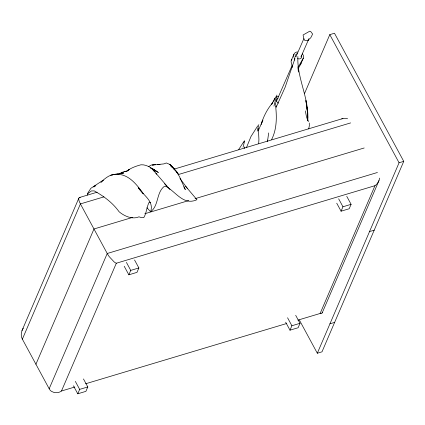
<?xml version="1.0" encoding="UTF-8"?>
<svg xmlns="http://www.w3.org/2000/svg" width="425" height="425" viewBox="0 0 425 425"><rect width="100%" height="100%" fill="white"/><g stroke="black" fill="none" stroke-linecap="round" stroke-linejoin="round"><path stroke-width="0.64" d="M307.684 120.939C309.586 98.738 296.756 78.338 297.893 56.514M258.708 143.475L258.91 139.368L258.384 128.265M267.543 141.132L268.658 132.935M146.944 207.74L150.604 211.767C154.349 201.073 143.241 195.272 138.157 187.611L143.193 193.566C136.133 183.627 127.341 172.412 113.65 174.548C108.55 175.249 104.539 178.845 100.953 182.261L103.286 180.11L90.87 188.296L87.38 193.71M243.068 147.236L244.678 140.76M257.205 131.113L258.82 124.637M267.41 141.227L267.617 140.101M308.731 128.903L309.342 125.688L309.257 122.99M297.888 320.137L320.131 313.469A10.428 3.161 53.5 0 0 321.645 313.56L322.277 312.433M379.663 178.102L378.973 180.609L322.171 312.938M273.95 106.112L276.914 95.046M294.971 58.469L285.17 87.146L276.266 106.999M273.7 101.511L275.559 96.879M243.738 142.221L244.163 141.095M22.026 330.517L78.827 198.188M35.923 364.236L93.978 228.979L132.759 217.356M74.821 387.005L61.476 391.005A10.428 9.143 -64.5 0 1 58.082 392.567L54.554 392.689L51.425 391.345A9.6 8.415 -64.5 0 1 49.172 388.742L107.233 253.491L377.437 172.486M61.476 391.005L116.323 263.229L374.978 185.688A10.428 9.143 -64.5 0 0 377.719 182.92L378.973 180.609M73.445 385.804L77.764 393.794L79.661 389.38L87.794 386.941L83.47 378.951M124.212 266.247L128.839 274.81L130.735 270.39L138.869 267.952L134.544 259.962M87.794 386.941L85.898 391.356L77.764 393.794M138.869 267.952L136.972 272.372L128.839 274.81M246.431 147.714L250.952 136.547L257.736 125.869M258.442 130.406L262.873 120.089L261.184 124.307C263.548 116.312 267.41 108.811 272.887 102.505L271.681 104.316L274.8 98.34M291.359 60.238L293.935 54.246M298.18 68.627L300.741 64.138L303.312 58.145A5.079 4.133 23.2 0 0 302.324 53.858M304.459 93.665L329.795 34.643L334.475 33.24L403.75 161.362L321.996 351.826L317.316 353.228L299.37 320.036M285.669 322.187L289.988 330.177L291.885 325.757L300.018 323.319L295.699 315.334M336.743 203.198L341.062 211.188L342.959 206.773L351.092 204.335L346.773 196.345M300.018 323.319L298.122 327.739L289.988 330.177M351.092 204.335L349.196 208.749L341.062 211.188M320.131 313.469L374.978 185.688M317.316 353.228L399.07 162.764L403.75 161.362M271.618 139.591C276.856 129.232 276.872 117.337 275.628 106.059M276.473 101.235L292.156 65.402M295.88 56.897L303.854 38.675L303.073 34.983L309.751 31.206L310.749 31.562L312.625 34.069L310.776 37.745L308.13 40.21L304.853 40.524L303.854 38.675M300.916 56.998L308.624 39.387M87.268 195.043L88.071 193.433L91.343 190.942L94.276 190.899C103.758 196.169 112.715 202.799 119.069 211.719C124.312 216.171 132.287 219.725 139.023 216.824L141.451 217.653L143.783 217.643C146.662 212.856 146.556 206.954 149.26 202.077L150.53 202.592M308.13 40.21L308.901 38.68M243.599 141.992L238.707 149.515M298.191 67.123L303.312 58.145M94.419 186.548L95.811 185.311L93.872 186.91L95.811 185.311M150.604 211.767C158.876 205.721 156.214 193.051 163.97 186.628L165.925 186.357C175.86 191.808 183.573 205.955 196.934 199.697L185.608 186.304M148.458 166.69L151.316 165.017L160.018 164.48L157.298 164.565L163.832 163.912L166.324 162.972L169.91 164.464L176.827 172.109L169.91 164.464L171.716 167.131M126.267 171.562C130.496 168.056 135.729 166.186 140.967 164.788C146.896 164.385 151.874 168.406 156.559 171.482L153.154 169.177L158.36 172.492L151.454 168.295M126.278 171.599L129.248 169.596L126.777 171.052L124.451 171.679L126.358 171.631L123.866 171.647L120.817 173.134M121.359 173.055L122.995 172.183L119.494 173.623M79.342 197.54L97.123 192.212M173.968 169.171L342.906 118.532M103.95 196.86L80.421 203.91L22.366 339.161L49.172 388.742M178.968 174.367L350.63 122.91M144.84 213.732L188.711 200.584M195.07 198.677L364.188 147.98M369.527 231.593L374.207 230.191M85.627 383.77L286.45 323.568M329.954 323.792L334.629 322.389M117.178 174.075L123.882 172.943L120.785 173.554M110.744 175.212L113.65 174.548M152.293 165.123L155.391 164.565L152.756 164.905M112.003 174.925L116.918 173.894L119.149 174.085M150.912 168.263L154.243 169.894L151.922 168.693M150.407 167.88L154.243 169.894L151.348 168.353M171.397 166.552L169.91 164.464L174.202 168.922M169.91 164.464L176.492 171.403L178.766 174.367M164.587 183.807L166.632 186.123M169.973 189.555L152.012 168.704L154.604 171.716M155.901 173.225L156.761 174.229M179.993 178.527L187.282 188.28M308.555 121.561C306.43 118.474 306.106 114.479 305.336 110.898M176.359 171.61L179.451 176.55L185.337 189.614L183.812 186.798M329.795 34.643L399.07 162.764M338.64 198.783L342.959 206.773M287.566 317.767L291.885 325.757M126.416 262.4L130.735 270.39M75.342 381.39L79.661 389.38M294.812 60.138L293.776 56.419A5.079 4.133 23.2 0 1 297.633 51.908M292.586 67.368L291.205 62.411A5.079 4.133 23.2 0 1 291.927 59.314M275.188 102.792L276.399 107.127M298.398 72.048L297.888 66.767M307.812 117.661L307.126 108.279L307.833 120.562M244.317 146.944L244.391 148.442M22.35 339.177A10.12 8.872 -64.5 0 1 23.269 328.185M80.267 197.466A10.12 3.065 53.5 0 0 80.41 203.904L107.233 253.491A9.6 2.906 53.5 0 0 109.236 256.658L114.155 261.933A10.428 3.161 53.5 0 0 116.323 263.229M341.732 118.904A10.12 8.872 -64.5 0 1 347.576 118.761M300.985 63.081A5.079 4.133 23.2 0 1 300.741 64.138M301.415 55.362A3.209 2.608 23.2 0 1 300.98 58.257A3.209 2.608 23.2 0 1 297.633 58.613M295.832 57.035A3.209 2.608 23.2 0 1 297.229 53.619M276.239 97.107A5.079 4.133 23.2 0 1 278.529 96.422M278.529 103.126A3.209 2.608 23.2 0 1 276.404 100.497A3.209 2.608 23.2 0 1 278.12 98.132M306.425 104.141L305.899 100.539L307.413 111.196L306.425 104.141"/></g></svg>
